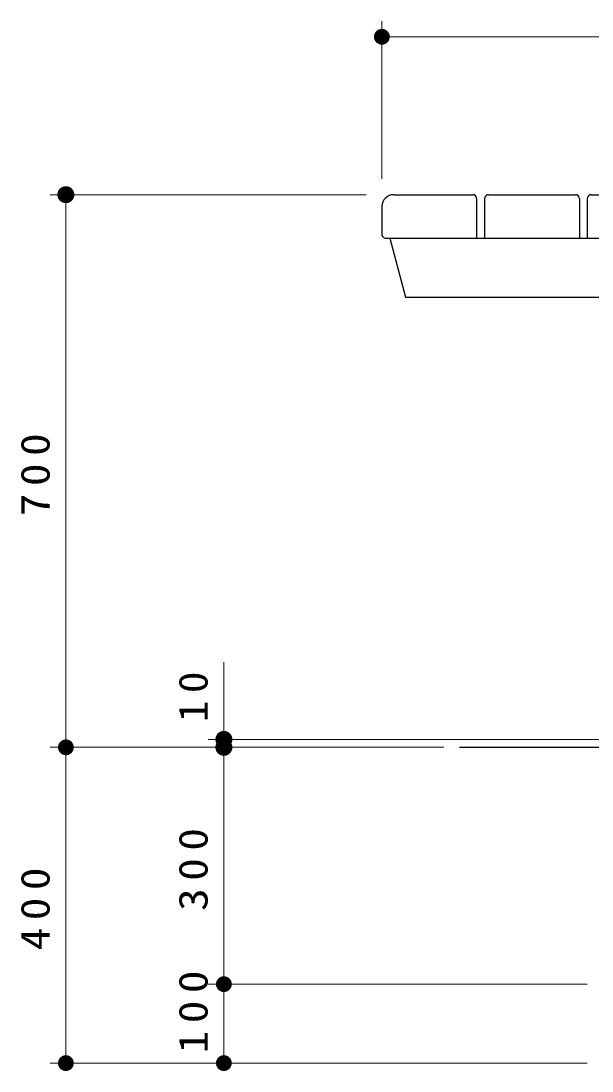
# Model space of a CAD drawing. Units: millimetres on the paper, with parts at other scales. Extents: x -365 to 0, y -5 to 257.
# Drawn here: x -133.4 to -97.2, y 77.8 to 144.3 of the extents above; entities that cross this region are included whole.
import ezdxf

# ---------------------------------------------------------------- set-up
doc = ezdxf.new("R2010")
doc.units = ezdxf.units.MM
doc.layers.add('1_20', color=7, linetype='Continuous', lineweight=25)
doc.styles.add('ＭＳ ゴシック', font='')
doc.styles.get('ＭＳ ゴシック').set_extended_font_data('MS Gothic')

# ---------------------------------------------------------------- blocks, each defined once
blk = doc.blocks.new('filled_dot')
at = {"color": 0, "linetype": 'Continuous', "lineweight": -2, "const_width": 1.25}
blk.add_lwpolyline([(-0.625, 0, 1), (0.625, 0, 1)], format="xyb", close=True, dxfattribs=at)

msp = doc.modelspace()

# ---------------------------------------------------------------- linework, layer by layer
at = {"layer": '1_20', "lineweight": 13}
for p, q in [((-110.519, 134.273), (-110.519, 144.273)), ((-110.519, 143.273), (-52.519, 143.273)), ((-111.519, 133.273), (-131.519, 133.273)), ((-130.519, 98.273), (-130.519, 133.273)), ((-120.519, 98.273), (-120.519, 103.672)), ((-94.518, 98.773), (-121.519, 98.773)), ((-106.6, 98.273), (-131.519, 98.273)), ((-130.519, 78.273), (-130.519, 98.273)), ((-120.519, 83.273), (-120.519, 98.273)), ((-97.518, 83.273), (-121.519, 83.273)), ((-120.519, 78.273), (-120.519, 83.273)), ((-97.518, 78.273), (-131.519, 78.273))]:
    msp.add_line(p, q, dxfattribs=at)
at = {"layer": '1_20', "color": 3}
for p, q in [((-109.769, 133.273), (-104.769, 133.273)), ((-104.519, 133.023), (-104.519, 130.523)), ((-104.019, 133.023), (-104.019, 130.523)), ((-103.769, 133.273), (-98.269, 133.273)), ((-98.019, 133.023), (-98.019, 130.523)), ((-97.519, 133.023), (-97.519, 130.523)), ((-97.269, 133.273), (-91.769, 133.273)), ((-110.519, 132.523), (-110.519, 130.773)), ((-110.269, 130.523), (-52.769, 130.523)), ((-110.02, 130.522), (-109.015, 126.772)), ((-109.014, 126.773), (-54.023, 126.773)), ((-105.6, 98.273), (-94.018, 98.273))]:
    msp.add_line(p, q, dxfattribs=at)
for centre, radius, start, end in [((-109.769, 132.523), 0.75, 89.99998, 179.99996), ((-104.769, 133.023), 0.25, 0, 89.99998), ((-103.769, 133.023), 0.25, 89.99998, 179.99996), ((-98.269, 133.023), 0.25, 0, 89.99998), ((-97.269, 133.023), 0.25, 89.99998, 179.99996), ((-110.269, 130.773), 0.25, 179.99998, 270.00003)]:
    msp.add_arc(centre, radius, start, end, dxfattribs=at)

# ---------------------------------------------------------------- block references
at = {"layer": '1_20', "lineweight": 13, "xscale": 0.4, "yscale": 0.4}
msp.add_blockref('filled_dot', (-110.519, 143.273), dxfattribs=at)
at = {"layer": '1_20', "lineweight": 13}
for p, xscale, yscale, rotation in [((-130.519, 133.273), 0.431, 0.431, 270), ((-120.519, 98.773), 0.431, 0.431, 270), ((-130.519, 98.273), 0.4, 0.4, 270), ((-120.519, 98.273), 0.431, 0.431, 270), ((-120.519, 83.273), 0.4, 0.4, 270), ((-130.519, 78.273), 0.4, 0.4, 90), ((-120.519, 78.273), 0.4, 0.4, 90)]:
    msp.add_blockref('filled_dot', p, dxfattribs=dict(at, xscale=xscale, yscale=yscale, rotation=rotation))

# ---------------------------------------------------------------- texts
at = {"layer": '1_20', "char_height": 1.833, "attachment_point": 8, "rotation": 90, "style": 'ＭＳ ゴシック'}
for s, insert in [('\\T1.33;\\W1.15;700', (-131.519, 115.773)), ('\\T1.34;\\W1.1;10', (-121.519, 101.703)), ('\\T1.33;\\W1.15;300', (-121.519, 90.773)), ('\\T1.33;\\W1.15;400', (-131.519, 88.273)), ('\\T1.33;\\W1.15;100', (-121.519, 81.751))]:
    msp.add_mtext(s, dxfattribs=dict(at, insert=insert))

doc.saveas('drawing.dxf')
